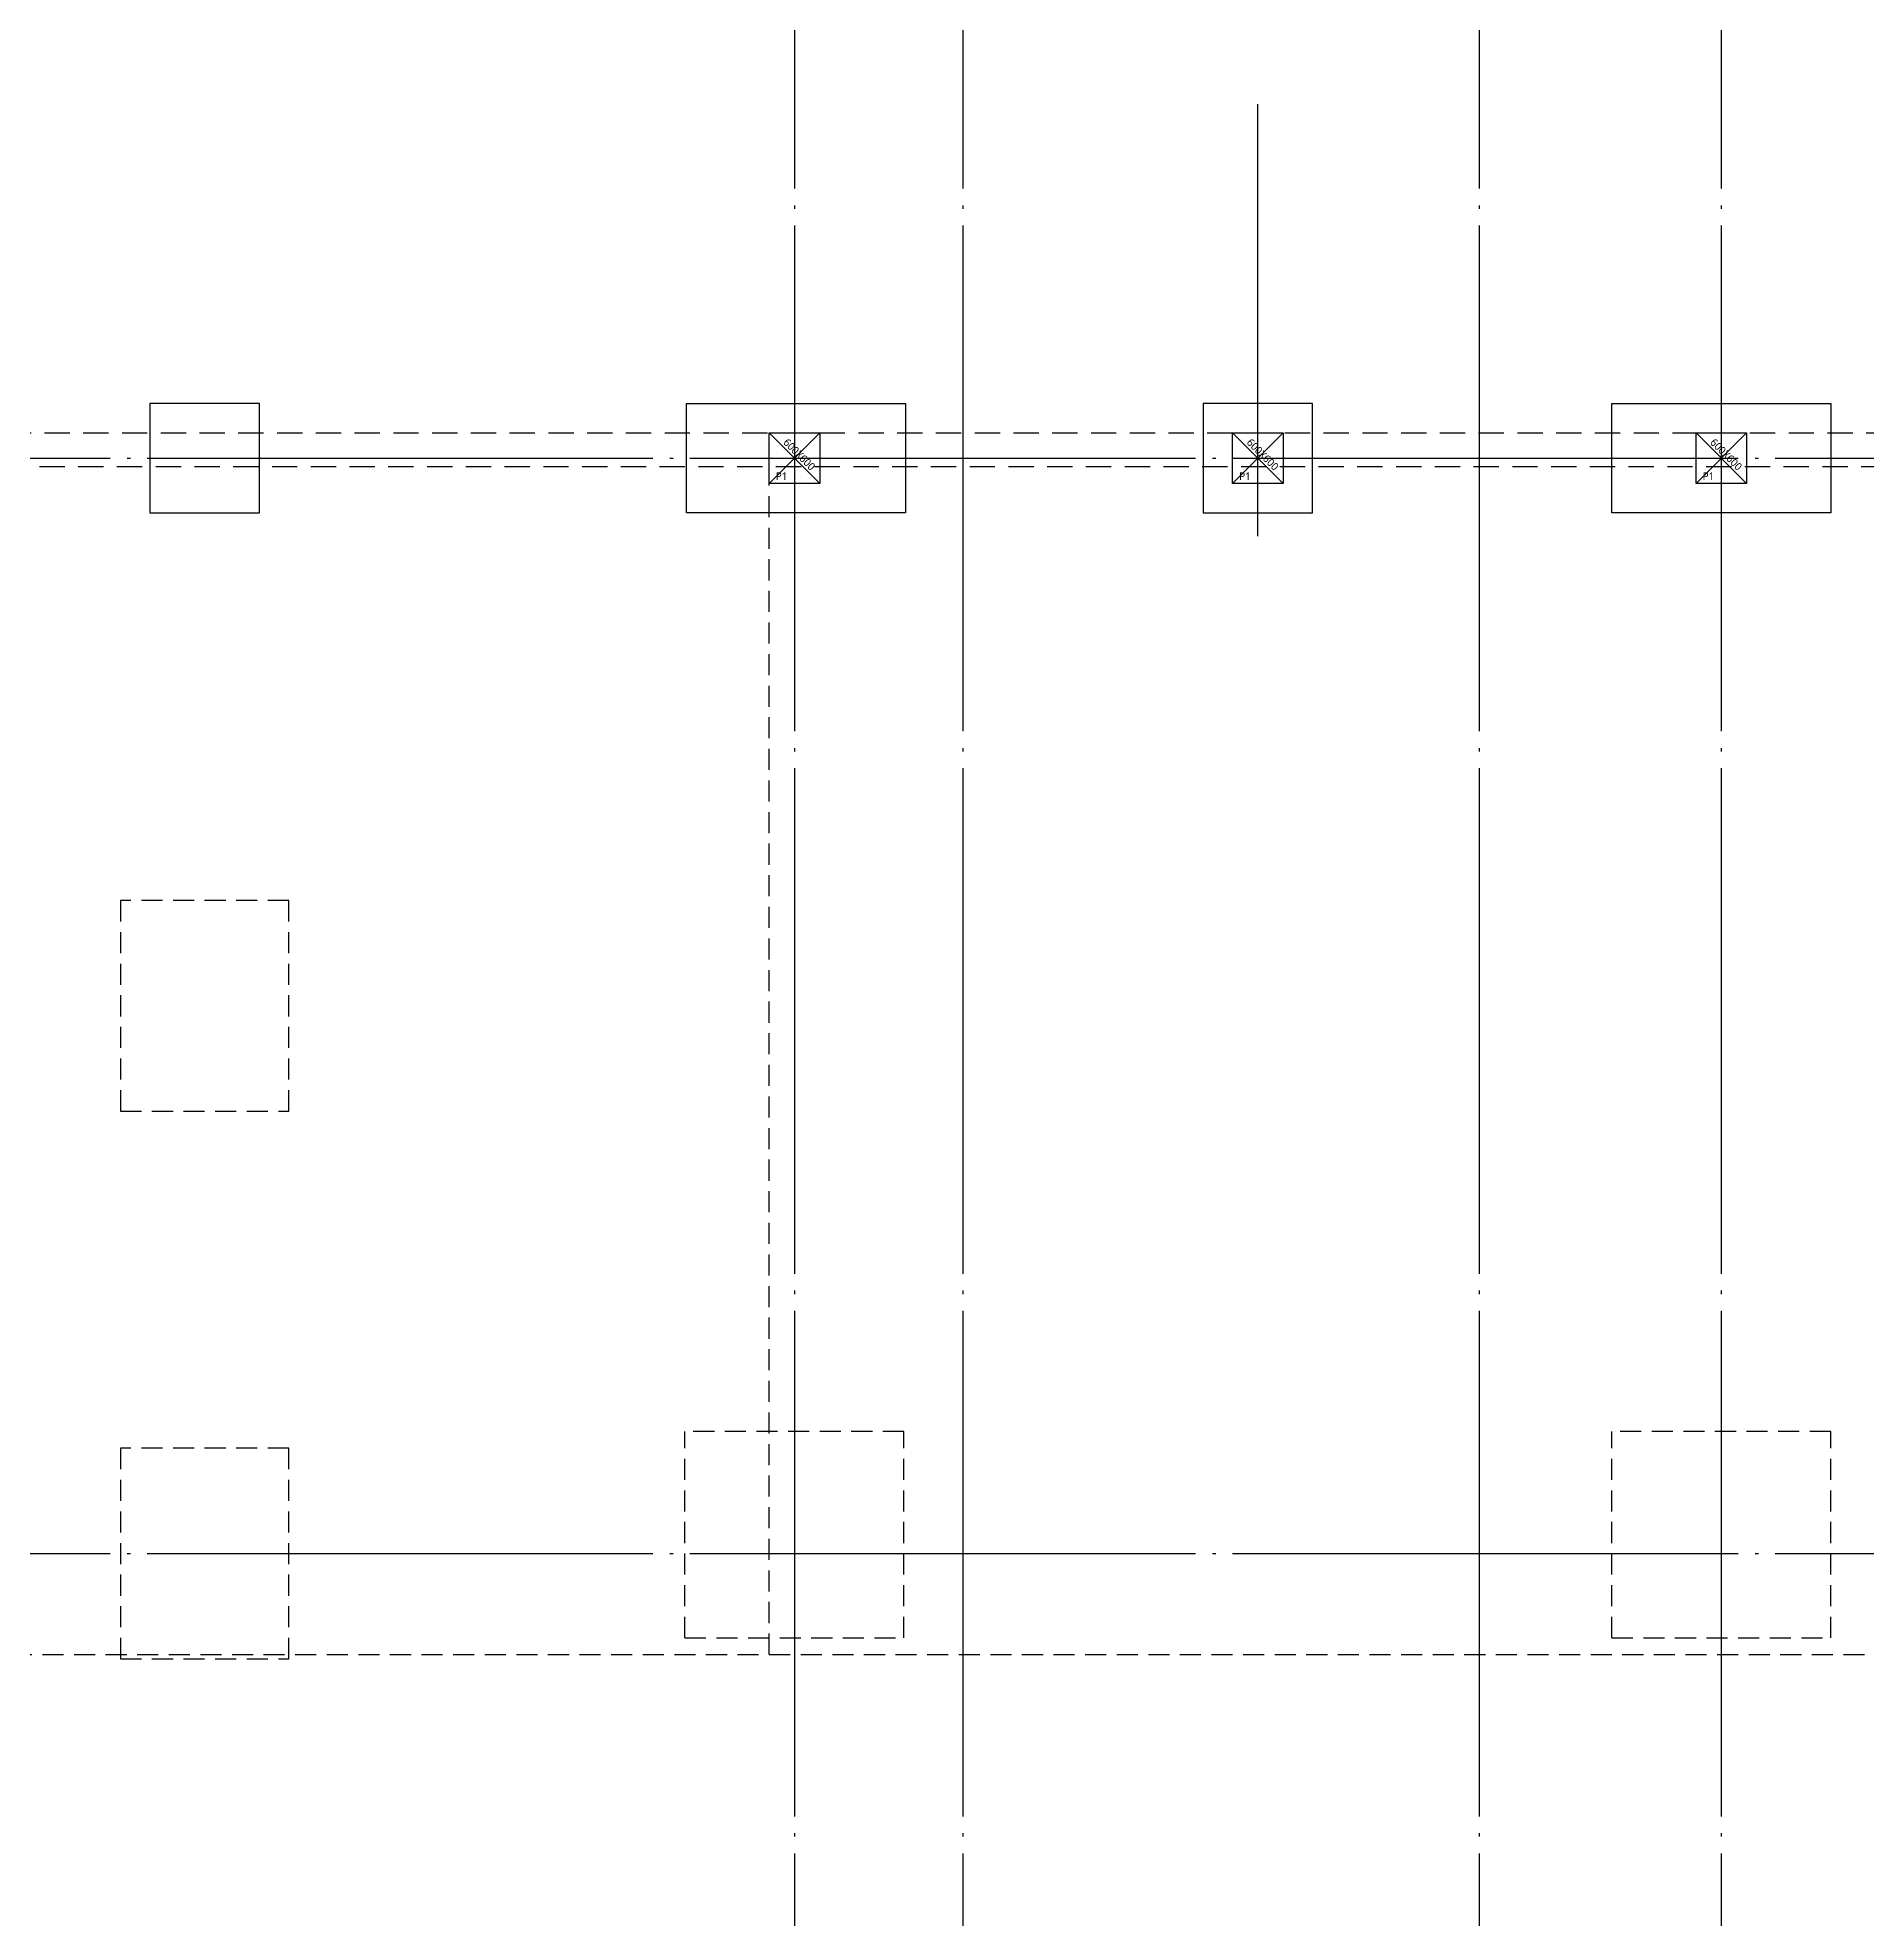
# Model space of a CAD drawing. Header units: millimetres. Extents: x -734060 to 504600, y -7739 to 118800.
# Drawn here: x -85682 to -63978, y 68570 to 90891 of the extents above; entities that cross this region are included whole.
import ezdxf
from ezdxf.enums import TextEntityAlignment as Align
from ezdxf.lldxf.tags import DXFTag

# ---------------------------------------------------------------- set-up
doc = ezdxf.new("R2010")
doc.units = ezdxf.units.MM
doc.header["$LTSCALE"] = 200
for name, pattern in [('CEN-GAUN', [32.2, 30, -1, 0.2, -1]), ('H3', [3, 2, -1]), ('HID', [2.3, 1.5, -0.8]), ('HIDDEN', [0.375, 0.25, -0.125])]:
    doc.linetypes.add(name, pattern=pattern)
doc.layers.get('DEFPOINTS').update_dxf_attribs({"color": 137})
for name, color, linetype in [('0-기초', 4, 'H3'), ('CEN', 1, 'CEN-GAUN'), ('G', 3, 'Continuous'), ('HAT-INS', 250, 'Continuous'), ('S-COL', 2, 'Continuous'), ('Slab Line', 7, 'Continuous')]:
    doc.layers.add(name, color=color, linetype=linetype)
doc.styles.add('스타일1', font='malgun.ttf')
tags = doc.linetypes.add('DH-HID2', pattern=[1.2, 0.8, -0.4]).pattern_tags.tags
tags[6:7] = [DXFTag(74, 4), DXFTag(75, 0), DXFTag(340, '0'), DXFTag(46, 1.0), DXFTag(50, 0.0), DXFTag(44, 0.0), DXFTag(45, 0.0)]
tags[4:5] = [DXFTag(74, 4), DXFTag(75, 0), DXFTag(340, '0'), DXFTag(46, 1.0), DXFTag(50, 0.0), DXFTag(44, 0.0), DXFTag(45, 0.0)]

# ---------------------------------------------------------------- blocks, each defined once
blk = doc.blocks.new('X-B-FD1')
at = {"layer": '0-기초', "color": 251, "linetype": 'DH-HID2'}
for points in [[(42350, 650), (42350, -650), (43650, -650), (43650, 650)], [(51320, 650), (51320, -650), (48720, -650), (48720, 650)], [(54850, 650), (54850, -650), (56150, -650), (56150, 650)], [(62300, 650), (62300, -650), (59700, -650), (59700, 650)]]:
    blk.add_lwpolyline(points, close=True, dxfattribs=at)
blk = doc.blocks.new('X-B1F-FDH')
at = {"layer": '0-기초', "color": 253, "linetype": 'HIDDEN', "ltscale": 5}
for p, q in [((49700, -14200), (49700, -300)), ((51300, -11550), (48700, -11550)), ((48700, -14000), (48700, -11550)), ((51300, -14000), (51300, -11550)), ((62300, -11550), (59700, -11550)), ((59700, -14000), (59700, -11550)), ((62300, -14000), (62300, -11550)), ((48700, -14000), (51300, -14000)), ((59700, -14000), (62300, -14000)), ((34700, -14200), (70850, -14200))]:
    blk.add_line(p, q, dxfattribs=at)
for points in [[(42000, -5250), (42000, -7750), (44000, -7750), (44000, -5250)], [(42000, -11750), (42000, -14250), (44000, -14250), (44000, -11750)]]:
    blk.add_lwpolyline(points, close=True, dxfattribs=at)
at = {"layer": 'Slab Line'}
blk.add_blockref('X-B-FD1', (0, 0), dxfattribs=at)
blk = doc.blocks.new('X-CEN')
at = {"layer": 'CEN'}
for p, q in [((50000, 9200), (50000, -53000)), ((52000, 9200), (52000, -53000)), ((58125, 9200), (58125, -53000)), ((61000, 9200), (61000, -53000)), ((55500, -925), (55500, 4200)), ((-9200, 0), (76000, 0)), ((-9200, -13000), (76000, -13000))]:
    blk.add_line(p, q, dxfattribs=at)
blk = doc.blocks.new('SS-P1')
at = {"layer": 'DEFPOINTS'}
for p, q in [((-300, 300), (300, -300)), ((-300, -300), (300, 300))]:
    blk.add_line(p, q, dxfattribs=at)
at = {"layer": 'S-COL'}
blk.add_lwpolyline([(-300, 300), (300, 300), (300, -300), (-300, -300)], close=True, dxfattribs=at)
at = {"layer": 'DEFPOINTS', "style": '스타일1'}
blk.add_text('600X600', height=90, rotation=315, dxfattribs=at).set_placement((58, 44), align=Align.MIDDLE_CENTER)
blk.add_text('P1', height=90, dxfattribs=at).set_placement((-153, -214), align=Align.MIDDLE_CENTER)
blk = doc.blocks.new('X-S-PD')
at = {"layer": 'S-COL'}
for p in [(50000, 0), (55500, 0), (61000, 0)]:
    blk.add_blockref('SS-P1', p, dxfattribs=at)

msp = doc.modelspace()

# ---------------------------------------------------------------- linework, layer by layer
at = {"layer": 'G', "color": 252, "linetype": 'HID'}
msp.add_lwpolyline([(-127000, 86200), (-55400, 86200), (-55400, 42600), (-127000, 42600)], close=True, dxfattribs=at)
at = {"layer": 'G', "color": 7, "linetype": 'HID'}
msp.add_lwpolyline([(-126600, 85800), (-55800, 85800), (-55800, 43000), (-126600, 43000)], close=True, dxfattribs=at)

# ---------------------------------------------------------------- block references
msp.add_blockref('X-S-PD', (-126700, 85900))
at = {"layer": 'HAT-INS'}
msp.add_blockref('X-CEN', (-126700, 85900), dxfattribs=at)
at = {"layer": 'Slab Line'}
msp.add_blockref('X-B1F-FDH', (-126700, 85900), dxfattribs=at)

doc.saveas('drawing.dxf')
